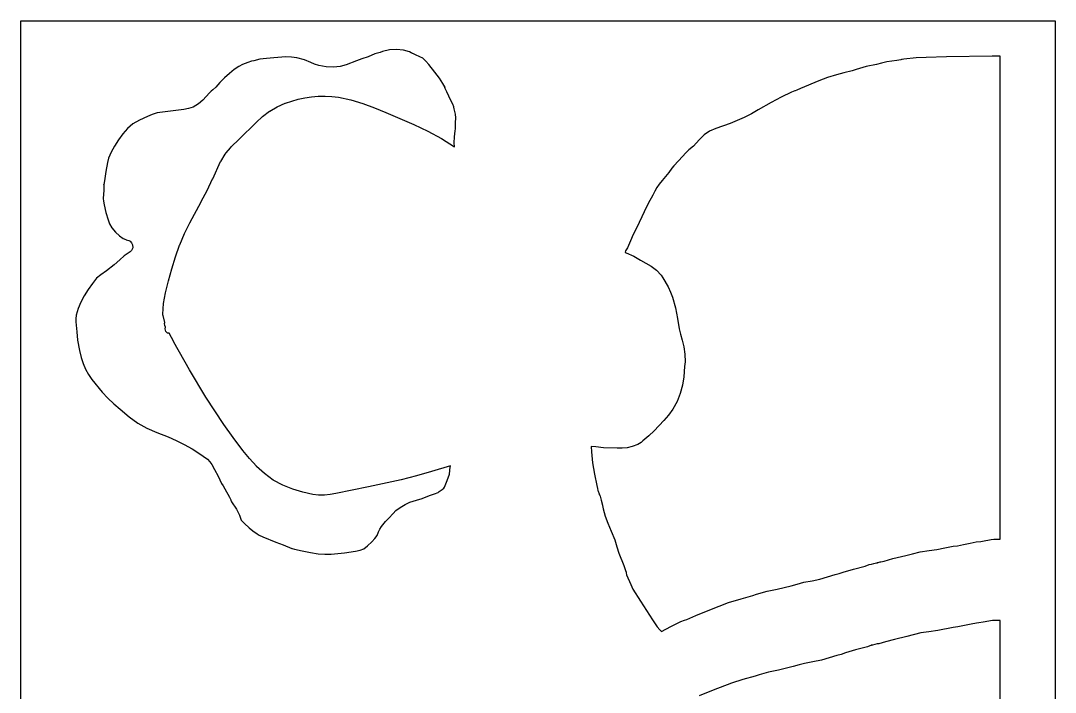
# Model space of a CAD drawing. Extents: x 2 to 598, y 977 to 2998.
# Drawn here: x 2 to 379.6, y 2139.8 to 2385.1 of the extents above; entities that cross this region are included whole.
import ezdxf

# ---------------------------------------------------------------- set-up
doc = ezdxf.new("R2010")
doc.units = 0

msp = doc.modelspace()

# ---------------------------------------------------------------- linework, layer by layer
at = {"layer": 'Calque 1'}
for p, q in [((91.703309, 2371.329988), (89.2854, 2371.00159)), ((94.34246, 2371.5597), (91.703309, 2371.329988)), ((98.724524, 2371.845415), (94.34246, 2371.5597)), ((100.796648, 2371.806728), (98.724524, 2371.845415)), ((102.78123, 2371.5647), (100.796648, 2371.806728)), ((105.57692, 2370.82728), (102.78123, 2371.5647)), ((128.8153, 2371.83601), (126.47539, 2371.15853)), ((131.2136, 2372.95428), (128.8153, 2371.83601)), ((133.1525, 2373.50205), (131.2136, 2372.95428)), ((134.05839, 2373.86637), (133.1525, 2373.50205)), ((136.593457, 2374.42891), (134.05839, 2373.86637)), ((139.179, 2374.61), (136.593457, 2374.42891)), ((139.1792, 2374.61292), (139.179, 2374.61)), ((141.677257, 2374.369376), (139.1792, 2374.61292)), ((143.88124, 2373.70755), (141.677257, 2374.369376)), ((144.54374, 2373.38715), (143.88124, 2373.70755)), ((144.7799, 2373.213), (144.54374, 2373.38715)), ((144.96593, 2373.11017), (144.7799, 2373.213)), ((145.07549, 2373.05847), (144.96593, 2373.11017)), ((146.11883, 2372.61509), (145.07549, 2373.05847)), ((147.721695, 2371.938354), (146.11883, 2372.61509)), ((148.71661, 2371.37588), (147.721695, 2371.938354)), ((149.830827, 2370.306251), (148.71661, 2371.37588)), ((328.80577, 2371.50554), (324.34816, 2371.03012)), ((332.40348, 2371.65902), (328.80577, 2371.50554)), ((339.9069, 2371.8466), (332.40348, 2371.65902)), ((356.572, 2372.09), (339.9069, 2371.8466)), ((357.0659, 2372.1), (356.572, 2372.09749)), ((356.572, 2372.09749), (356.572, 2372.09)), ((357.101, 2372.1), (357.0659, 2372.1)), ((359.5, 2372.1), (357.101, 2372.1)), ((359.5, 2195.8), (359.5, 2372.1)), ((81.557702, 2368.38883), (79.92479, 2367.220391)), ((82.98818, 2369.049509), (81.557702, 2368.38883)), ((84.898582, 2369.75464), (82.98818, 2369.049509)), ((86.210652, 2370.27657), (84.898582, 2369.75464)), ((87.05091, 2370.4533), (86.210652, 2370.27657)), ((89.2854, 2371.00159), (87.05091, 2370.4533)), ((107.889264, 2369.793074), (105.57692, 2370.82728)), ((109.249189, 2369.213297), (107.889264, 2369.793074)), ((110.7797, 2368.7039), (109.249189, 2369.213297)), ((113.488656, 2368.201009), (110.7797, 2368.7039)), ((116.13648, 2368.05277), (113.488656, 2368.201009)), ((118.584488, 2368.300763), (116.13648, 2368.05277)), ((120.78145, 2368.911704), (118.584488, 2368.300763)), ((124.54217, 2370.42421), (120.78145, 2368.911704)), ((126.47539, 2371.15853), (124.54217, 2370.42421)), ((150.90747, 2369.067529), (149.830827, 2370.306251)), ((153.09308, 2366.2594), (150.90747, 2369.067529)), ((310.536092, 2368.29015), (306.92338, 2367.30991)), ((314.31673, 2369.12789), (310.536092, 2368.29015)), ((316.17605, 2369.57644), (314.31673, 2369.12789)), ((318.04984, 2370.01982), (316.17605, 2369.57644)), ((321.78088, 2370.54072), (318.04984, 2370.01982)), ((323.19836, 2370.7743), (321.78088, 2370.54072)), ((323.4862, 2370.8477), (323.19836, 2370.7743)), ((323.68877, 2370.9247), (323.4862, 2370.8477)), ((324.34816, 2371.03012), (323.68877, 2370.9247)), ((76.402855, 2364.201224), (74.711082, 2362.51632)), ((78.231802, 2365.81793), (76.402855, 2364.201224)), ((79.92479, 2367.220391), (78.231802, 2365.81793)), ((154.806547, 2364.109924), (153.09308, 2366.2594)), ((156.11254, 2362.20125), (154.806547, 2364.109924)), ((296.406745, 2364.27339), (293.24257, 2363.10655)), ((299.71762, 2365.36016), (296.406745, 2364.27339)), ((302.350206, 2366.010328), (299.71762, 2365.36016)), ((305.40616, 2366.75852), (302.350206, 2366.010328)), ((306.92338, 2367.30991), (305.40616, 2366.75852)), ((73.161822, 2360.7986), (72.156712, 2359.83121)), ((74.711082, 2362.51632), (73.161822, 2360.7986)), ((156.41898, 2361.48967), (156.11254, 2362.20125)), ((156.743835, 2360.911413), (156.41898, 2361.48967)), ((156.7926, 2360.88247), (156.743835, 2360.911413)), ((156.85, 2360.76), (156.7926, 2360.88247)), ((156.84971, 2360.71995), (156.85, 2360.76)), ((156.95306, 2360.28483), (156.84971, 2360.71995)), ((157.46466, 2359.15828), (156.95306, 2360.28483)), ((286.58923, 2360.26641), (285.24254, 2359.71089)), ((293.24257, 2363.10655), (286.58923, 2360.26641)), ((70.923712, 2358.74601), (68.514968, 2356.042851)), ((71.573285, 2359.40333), (70.923712, 2358.74601)), ((72.156712, 2359.83121), (71.573285, 2359.40333)), ((98.58517, 2354.94458), (103.2805, 2356.40134)), ((103.2805, 2356.40134), (105.674626, 2356.911334)), ((105.674626, 2356.911334), (108.09726, 2357.27363)), ((108.09726, 2357.27363), (108.14536, 2357.27963)), ((108.14536, 2357.27963), (110.582441, 2357.487151)), ((110.582441, 2357.487151), (113.03033, 2357.53904)), ((113.03033, 2357.53904), (113.06033, 2357.53904)), ((113.06033, 2357.53904), (115.519407, 2357.428431)), ((115.519407, 2357.428431), (117.97166, 2357.1525)), ((117.97166, 2357.1525), (117.98166, 2357.1525)), ((117.98166, 2357.1525), (118.00186, 2357.1495)), ((118.00186, 2357.1495), (118.01476, 2357.1455)), ((118.01476, 2357.1455), (122.544432, 2356.193973)), ((122.544432, 2356.193973), (126.913919, 2354.871405)), ((159.03769, 2355.94556), (157.46466, 2359.15828)), ((279.563611, 2357.171622), (275.85345, 2355.25173)), ((283.36048, 2358.94453), (279.563611, 2357.171622)), ((284.55751, 2359.477114), (283.36048, 2358.94453)), ((284.63224, 2359.51814), (284.55751, 2359.477114)), ((285.24254, 2359.71089), (284.63224, 2359.51814)), ((61.532042, 2352.70348), (55.698292, 2351.9795)), ((63.213099, 2352.978739), (61.532042, 2352.70348)), ((64.919432, 2353.53857), (63.213099, 2352.978739)), ((66.948172, 2354.685895), (64.919432, 2353.53857)), ((68.514968, 2356.042851), (66.948172, 2354.685895)), ((92.90283, 2352.01738), (95.64519, 2353.617127)), ((95.64519, 2353.617127), (98.53815, 2354.92418)), ((98.53815, 2354.92418), (98.5614, 2354.93558)), ((98.5614, 2354.93558), (98.58517, 2354.94458)), ((126.913919, 2354.871405), (131.143776, 2353.300309)), ((131.143776, 2353.300309), (135.25456, 2351.6032)), ((159.67207, 2354.638804), (159.03769, 2355.94556)), ((160.07845, 2353.57309), (159.67207, 2354.638804)), ((160.07493, 2353.477949), (160.07845, 2353.57309)), ((160.19576, 2352.86203), (160.07493, 2353.477949)), ((160.631945, 2351.002615), (160.19576, 2352.86203)), ((271.152162, 2352.477631), (268.686328, 2351.041135)), ((275.85345, 2355.25173), (271.152162, 2352.477631)), ((45.348152, 2348.798198), (42.943002, 2347.39528)), ((48.235702, 2350.11398), (45.348152, 2348.798198)), ((50.04089, 2350.882474), (48.235702, 2350.11398)), ((51.862352, 2351.3971), (50.04089, 2350.882474)), ((55.698292, 2351.9795), (51.862352, 2351.3971)), ((87.95481, 2347.96177), (90.301234, 2350.107005)), ((90.301234, 2350.107005), (92.85684, 2351.98788)), ((92.85684, 2351.98788), (92.90283, 2352.01738)), ((135.25456, 2351.6032), (135.28346, 2351.5903)), ((135.28346, 2351.5903), (145.477469, 2347.16866)), ((160.82828, 2349.57334), (160.631945, 2351.002615)), ((160.71304, 2347.78999), (160.82828, 2349.57334)), ((266.0866, 2349.6898), (260.93756, 2347.4982)), ((268.686328, 2351.041135), (266.0866, 2349.6898)), ((40.995675, 2345.712331), (39.239635, 2343.764545)), ((42.943002, 2347.39528), (40.995675, 2345.712331)), ((81.67716, 2341.79108), (87.92587, 2347.93747)), ((87.92587, 2347.93747), (87.95481, 2347.96177)), ((145.477469, 2347.16866), (150.582235, 2344.768764)), ((160.270649, 2342.670591), (160.50578, 2344.8558)), ((160.50578, 2344.8558), (160.65874, 2345.58599)), ((160.65874, 2345.58599), (160.71304, 2347.78999)), ((255.700108, 2345.682876), (253.428511, 2344.704388)), ((260.93756, 2347.4982), (255.700108, 2345.682876)), ((37.648687, 2341.604989), (36.196642, 2339.28673)), ((39.239635, 2343.764545), (37.648687, 2341.604989)), ((78.9874, 2339.121), (81.64047, 2341.75598)), ((81.64047, 2341.75598), (81.67716, 2341.79108)), ((150.582235, 2344.768764), (155.60676, 2342.07667)), ((155.60676, 2342.07667), (155.62696, 2342.06527)), ((155.62696, 2342.06527), (160.32383, 2339.01688)), ((160.22673, 2340.41834), (160.270649, 2342.670591)), ((249.665928, 2341.61749), (247.49445, 2339.2863)), ((251.41463, 2343.42248), (249.665928, 2341.61749)), ((253.428511, 2344.704388), (251.41463, 2343.42248)), ((36.196642, 2339.28673), (34.97952, 2337.060349)), ((77.046899, 2336.8844), (78.607009, 2338.70548)), ((78.607009, 2338.70548), (78.833869, 2338.97058)), ((78.833869, 2338.97058), (78.798209, 2339.01038)), ((78.798209, 2339.01038), (78.7983, 2339.01)), ((78.7983, 2339.01), (78.8081, 2339.016)), ((78.8081, 2339.016), (78.81843, 2339.022)), ((78.81843, 2339.022), (78.82876, 2339.028)), ((78.82876, 2339.028), (78.89542, 2339.089)), ((78.89542, 2339.089), (78.9874, 2339.121)), ((160.32383, 2339.01688), (160.22673, 2340.41834)), ((245.85786, 2337.89827), (244.60006, 2336.75777)), ((247.49445, 2339.2863), (245.85786, 2337.89827)), ((34.067572, 2334.86426), (33.697569, 2333.35221)), ((34.97952, 2337.060349), (34.067572, 2334.86426)), ((72.075107, 2327.32478), (74.914727, 2333.60915)), ((74.914727, 2333.60915), (74.980357, 2333.71457)), ((74.980357, 2333.71457), (76.630387, 2336.3604)), ((76.630387, 2336.3604), (77.046899, 2336.8844)), ((243.64973, 2335.64569), (240.37448, 2332.03506)), ((244.60006, 2336.75777), (243.64973, 2335.64569)), ((33.038542, 2330.072238), (32.573089, 2326.63427)), ((33.697569, 2333.35221), (33.038542, 2330.072238)), ((239.68873, 2331.18395), (238.59681, 2329.63159)), ((240.37448, 2332.03506), (239.68873, 2331.18395)), ((32.573089, 2326.63427), (32.38447, 2325.30722)), ((70.088208, 2323.084014), (72.059607, 2327.29068)), ((72.059607, 2327.29068), (72.075107, 2327.32478)), ((236.137165, 2326.698621), (235.032875, 2325.396954)), ((238.59681, 2329.63159), (236.137165, 2326.698621)), ((32.31016, 2323.25645), (32.126708, 2320.21426)), ((32.367, 2325.2), (32.31016, 2323.25645)), ((32.36742, 2325.32842), (32.367, 2325.26)), ((32.367, 2325.26), (32.367, 2325.23)), ((32.367, 2325.23), (32.367, 2325.2)), ((32.38447, 2325.30722), (32.36742, 2325.32842)), ((67.903277, 2319.04261), (70.088208, 2323.084014)), ((233.406039, 2322.889953), (232.6442, 2321.36233)), ((234.10922, 2324.11978), (233.406039, 2322.889953)), ((235.032875, 2325.396954), (234.10922, 2324.11978)), ((32.126708, 2320.21426), (32.200956, 2319.120251)), ((32.200956, 2319.120251), (32.480692, 2317.79219)), ((63.726787, 2311.23535), (67.853147, 2318.95271)), ((67.853147, 2318.95271), (67.903277, 2319.04261)), ((232.6442, 2321.36233), (230.993787, 2318.277126)), ((32.480692, 2317.79219), (33.08458, 2314.98977)), ((33.08458, 2314.98977), (33.903342, 2312.31707)), ((229.49555, 2315.25211), (226.8368, 2309.52842)), ((230.993787, 2318.277126), (229.49555, 2315.25211)), ((33.903342, 2312.31707), (34.408221, 2310.87633)), ((34.408221, 2310.87633), (35.285799, 2309.479392)), ((61.797011, 2307.323997), (63.726787, 2311.23535)), ((35.285799, 2309.479392), (36.617746, 2307.901182)), ((36.617746, 2307.901182), (38.09718, 2306.470577)), ((60.055177, 2303.26323), (61.797011, 2307.323997)), ((226.8368, 2309.52842), (225.53559, 2306.99266)), ((38.09718, 2306.470577), (39.417221, 2305.51645)), ((39.417221, 2305.51645), (40.322076, 2305.17177)), ((40.322076, 2305.17177), (40.552552, 2305.11907)), ((40.552552, 2305.11907), (41.407049, 2304.874215)), ((41.407049, 2304.874215), (41.958327, 2304.5232)), ((41.958327, 2304.5232), (42.498172, 2303.91914)), ((42.498172, 2303.91914), (42.823929, 2303.193034)), ((60.028817, 2303.20533), (60.055177, 2303.26323)), ((224.56787, 2304.670264), (223.4215, 2302.20071)), ((225.53559, 2306.99266), (224.56787, 2304.670264)), ((41.171119, 2300.17413), (39.732959, 2299.19279)), ((41.264139, 2300.23513), (41.171119, 2300.17413)), ((41.951435, 2300.62373), (41.264139, 2300.23513)), ((42.480623, 2301.18213), (41.951435, 2300.62373)), ((42.880061, 2302.14199), (42.480623, 2301.18213)), ((42.823929, 2303.193034), (42.880061, 2302.14199)), ((58.506339, 2298.867299), (60.015897, 2303.16913)), ((60.015897, 2303.16913), (60.028817, 2303.20533)), ((222.75591, 2301.03747), (222.54249, 2300.53001)), ((222.54249, 2300.53001), (222.98432, 2300.36671)), ((223.4215, 2302.20071), (222.75591, 2301.03747)), ((222.98432, 2300.36671), (223.00142, 2300.35671)), ((223.00142, 2300.35671), (225.719889, 2299.050592)), ((36.159539, 2295.97542), (33.333869, 2293.6908)), ((38.172849, 2297.69883), (36.159539, 2295.97542)), ((39.732959, 2299.19279), (38.172849, 2297.69883)), ((57.139129, 2294.517889), (58.506339, 2298.867299)), ((225.719889, 2299.050592), (228.16079, 2297.66385)), ((228.16079, 2297.66385), (228.17779, 2297.65485)), ((228.17779, 2297.65485), (232.02975, 2295.42243)), ((31.257754, 2292.262142), (29.667939, 2291.00828)), ((33.333869, 2293.6908), (31.257754, 2292.262142)), ((55.915939, 2290.125749), (57.139129, 2294.517889)), ((232.02975, 2295.42243), (233.981315, 2293.965619)), ((233.981315, 2293.965619), (235.77733, 2292.10842)), ((235.77733, 2292.10842), (235.777, 2292.11)), ((235.777, 2292.11), (236.37025, 2291.18499)), ((28.148383, 2289.173279), (26.677419, 2286.98217)), ((29.667939, 2291.00828), (28.148383, 2289.173279)), ((54.838437, 2285.69573), (55.915939, 2290.125749)), ((236.37025, 2291.18499), (238.28951, 2287.887)), ((25.18716, 2284.603052), (23.930454, 2282.333116)), ((26.677419, 2286.98217), (25.18716, 2284.603052)), ((54.163224, 2281.868905), (54.828637, 2285.66163)), ((54.828637, 2285.66163), (54.838437, 2285.69573)), ((238.28951, 2287.887), (239.154376, 2285.992694)), ((239.154376, 2285.992694), (239.871998, 2284.079249)), ((23.930454, 2282.333116), (22.945361, 2280.032425)), ((53.903112, 2277.88742), (54.163224, 2281.868905)), ((239.871998, 2284.079249), (240.95446, 2280.22493)), ((22.269939, 2277.56104), (22.110259, 2276.1973)), ((22.945361, 2280.032425), (22.269939, 2277.56104)), ((53.925852, 2277.57272), (53.903112, 2277.88742)), ((53.943942, 2277.44146), (53.925852, 2277.57272)), ((53.943942, 2277.43746), (53.943942, 2277.44146)), ((53.943942, 2277.41056), (53.943942, 2277.43746)), ((54.555791, 2274.84844), (53.943942, 2277.41056)), ((240.95446, 2280.22493), (241.715235, 2276.383584)), ((22.094239, 2276.1953), (22.089039, 2275.11113)), ((22.089039, 2275.11113), (22.441989, 2271.49791)), ((22.110259, 2276.1973), (22.094239, 2276.1953)), ((54.516001, 2274.47689), (54.555791, 2274.84844)), ((54.62012, 2273.785849), (54.516001, 2274.47689)), ((54.852415, 2273.15966), (54.62012, 2273.785849)), ((54.674131, 2272.52404), (54.852415, 2273.15966)), ((241.715235, 2276.383584), (242.33216, 2272.61609)), ((22.441989, 2271.49791), (22.740679, 2268.37924)), ((54.964702, 2271.633836), (54.674131, 2272.52404)), ((55.573818, 2270.92259), (54.964702, 2271.633836)), ((56.192385, 2270.96289), (55.573818, 2270.92259)), ((57.865155, 2267.82923), (56.192385, 2270.96289)), ((242.33216, 2272.61609), (242.808754, 2270.585385)), ((242.808754, 2270.585385), (243.45508, 2268.38845)), ((22.740679, 2268.37924), (23.448129, 2264.65544)), ((57.865155, 2267.82523), (57.865155, 2267.82923)), ((57.925095, 2267.72188), (57.865155, 2267.82523)), ((63.637746, 2257.613823), (57.925095, 2267.72188)), ((243.45508, 2268.38845), (244.055755, 2265.976971)), ((244.055755, 2265.976971), (244.39663, 2263.29832)), ((23.448129, 2264.65544), (24.011919, 2262.0866)), ((24.011919, 2262.0866), (24.78645, 2259.885098)), ((244.39663, 2263.29832), (244.44573, 2260.52898)), ((24.78645, 2259.885098), (25.677002, 2257.840335)), ((244.25556, 2258.79523), (244.04059, 2255.06574)), ((244.44573, 2260.52898), (244.25556, 2258.79523)), ((25.677002, 2257.840335), (26.732238, 2255.902807)), ((26.732238, 2255.902807), (28.000819, 2254.02301)), ((69.624095, 2247.62698), (63.637746, 2257.613823)), ((244.04059, 2255.06574), (243.55403, 2251.996569)), ((28.000819, 2254.02301), (31.778699, 2249.418605)), ((243.55403, 2251.996569), (242.72697, 2248.96534)), ((31.778699, 2249.418605), (33.828116, 2247.257395)), ((33.828116, 2247.257395), (35.970879, 2245.21476)), ((76.124985, 2237.671), (69.624095, 2247.62698)), ((242.72697, 2248.96534), (241.5498, 2246.034714)), ((35.970879, 2245.21476), (38.351099, 2243.20145)), ((38.351099, 2243.20145), (41.569843, 2240.46541)), ((240.01293, 2243.26698), (238.45793, 2241.080329)), ((241.5498, 2246.034714), (240.01293, 2243.26698)), ((41.569843, 2240.46541), (44.788429, 2238.06636)), ((238.45793, 2241.080329), (236.76403, 2239.04967)), ((44.788429, 2238.06636), (48.026469, 2236.28663)), ((48.026469, 2236.28663), (51.702804, 2234.734949)), ((79.508345, 2232.886596), (76.124985, 2237.671)), ((233.18905, 2235.36462), (231.190556, 2233.469903)), ((236.76403, 2239.04967), (233.18905, 2235.36462)), ((51.702804, 2234.734949), (55.788789, 2233.17984)), ((55.788789, 2233.17984), (58.785762, 2231.841849)), ((58.785762, 2231.841849), (61.714766, 2230.355186)), ((83.033605, 2228.19199), (79.508345, 2232.886596)), ((229.01618, 2231.6217), (228.382978, 2231.087298)), ((231.190556, 2233.469903), (229.01618, 2231.6217)), ((61.714766, 2230.355186), (64.566382, 2228.71725)), ((64.566382, 2228.71725), (67.331189, 2226.92544)), ((83.054795, 2228.16309), (83.033605, 2228.19199)), ((83.065645, 2228.14909), (83.054795, 2228.16309)), ((83.085795, 2228.12579), (83.065645, 2228.14909)), ((85.472502, 2225.21352), (83.085795, 2228.12579)), ((211.87304, 2229.48178), (210.22043, 2229.57998)), ((210.22043, 2229.57998), (210.29223, 2227.66382)), ((214.67959, 2229.13709), (211.87304, 2229.48178)), ((219.6922, 2229.02857), (214.67959, 2229.13709)), ((221.494945, 2229.040741), (219.6922, 2229.02857)), ((223.31524, 2229.16965), (221.494945, 2229.040741)), ((225.198986, 2229.553788), (223.31524, 2229.16965)), ((227.192, 2230.33289), (225.198986, 2229.553788)), ((228.382978, 2231.087298), (227.192, 2230.33289)), ((67.331189, 2226.92544), (68.615554, 2226.094122)), ((68.615554, 2226.094122), (70.132569, 2224.96432)), ((70.132569, 2224.96432), (71.077494, 2223.995557)), ((71.077494, 2223.995557), (71.786453, 2223.009899)), ((88.062235, 2222.39074), (85.472502, 2225.21352)), ((210.29223, 2227.66382), (210.73232, 2223.665801)), ((71.786453, 2223.009899), (72.765479, 2221.25602)), ((72.765479, 2221.25602), (74.121469, 2218.72336)), ((88.104095, 2222.34784), (88.062235, 2222.39074)), ((90.974549, 2219.702935), (88.104095, 2222.34784)), ((151.883125, 2220.46796), (146.412356, 2218.8827)), ((158.862025, 2222.58825), (151.883125, 2220.46796)), ((158.509075, 2219.51092), (158.754015, 2222.15572)), ((158.754015, 2222.15572), (158.862025, 2222.58825)), ((210.73232, 2223.665801), (211.39966, 2219.52478)), ((74.121469, 2218.72336), (75.288319, 2216.10285)), ((94.168845, 2217.34711), (90.974549, 2219.702935)), ((94.181765, 2217.33681), (94.168845, 2217.34711)), ((94.192095, 2217.33181), (94.181765, 2217.33681)), ((97.654935, 2215.43839), (94.192095, 2217.33181)), ((140.838325, 2217.42917), (128.885166, 2214.928923)), ((140.877125, 2217.43817), (140.838325, 2217.42917)), ((146.412356, 2218.8827), (140.877125, 2217.43817)), ((156.662675, 2214.72516), (157.688965, 2217.16429)), ((157.688965, 2217.16429), (158.509075, 2219.51092)), ((211.39966, 2219.52478), (212.20633, 2215.36793)), ((75.288319, 2216.10285), (75.831955, 2215.21349)), ((75.831955, 2215.21349), (76.538372, 2214.10658)), ((76.538372, 2214.10658), (78.217342, 2211.15793)), ((101.256265, 2213.99816), (97.654935, 2215.43839)), ((104.929016, 2212.915639), (101.256265, 2213.99816)), ((108.602075, 2212.09699), (104.929016, 2212.915639)), ((128.885166, 2214.928923), (117.014425, 2212.48632)), ((153.020552, 2212.260092), (154.369275, 2212.81985)), ((154.369275, 2212.81985), (154.729962, 2213.156802)), ((154.729962, 2213.156802), (155.793475, 2213.95208)), ((155.793475, 2213.95208), (156.479735, 2214.37996)), ((156.479735, 2214.37996), (156.662675, 2214.72516)), ((212.20633, 2215.36793), (212.46471, 2214.21865)), ((212.46471, 2214.21865), (212.63247, 2213.54544)), ((212.63247, 2213.54544), (212.69208, 2213.30036)), ((212.69208, 2213.30036), (213.06209, 2212.26838)), ((78.217342, 2211.15793), (78.70155, 2210.11613)), ((78.70155, 2210.11613), (78.72325, 2210.06603)), ((78.72325, 2210.06603), (78.982666, 2209.45832)), ((78.982666, 2209.45832), (80.709696, 2206.69053)), ((108.631475, 2212.09099), (108.602075, 2212.09699)), ((110.740774, 2211.830518), (108.631475, 2212.09099)), ((112.856104, 2211.81521), (110.740774, 2211.830518)), ((114.954857, 2212.036624), (112.856104, 2211.81521)), ((117.014425, 2212.48632), (114.954857, 2212.036624)), ((142.333745, 2208.467064), (143.989545, 2209.27278)), ((143.989545, 2209.27278), (146.399699, 2210.02556)), ((146.399699, 2210.02556), (148.522085, 2210.605)), ((148.522085, 2210.605), (151.206155, 2211.65403)), ((151.206155, 2211.65403), (153.020552, 2212.260092)), ((213.06209, 2212.26838), (213.17939, 2212.06994)), ((213.17939, 2212.06994), (213.09929, 2212.16194)), ((213.09929, 2212.16194), (213.15459, 2212.00898)), ((213.15459, 2212.00898), (213.19339, 2212.04668)), ((213.19339, 2212.04668), (213.36288, 2211.66427)), ((213.36288, 2211.66427), (213.42598, 2211.46532)), ((213.42598, 2211.46532), (213.82285, 2210.02406)), ((213.82285, 2210.02406), (214.29466, 2208.19213)), ((80.709696, 2206.69053), (81.795416, 2204.52374)), ((136.395695, 2203.39769), (137.936596, 2205.196259)), ((137.936596, 2205.196259), (138.922213, 2206.188108)), ((138.922213, 2206.188108), (140.143265, 2207.1432)), ((140.143265, 2207.1432), (141.093595, 2207.692)), ((141.093595, 2207.692), (142.333745, 2208.467064)), ((214.29466, 2208.19213), (214.31896, 2208.09084)), ((214.31896, 2208.09084), (214.57217, 2206.8811)), ((214.57217, 2206.8811), (215.33524, 2204.21866)), ((81.795416, 2204.52374), (82.43207, 2202.71558)), ((82.43207, 2202.71558), (83.632462, 2201.504915)), ((83.632462, 2201.504915), (85.39933, 2199.91472)), ((133.681645, 2200.45006), (135.18222, 2202.221186)), ((135.18222, 2202.221186), (136.395695, 2203.39769)), ((215.33524, 2204.21866), (216.24546, 2201.61889)), ((216.24546, 2201.61889), (217.490444, 2198.718293)), ((85.39933, 2199.91472), (86.769225, 2198.756562)), ((86.769225, 2198.756562), (88.26737, 2197.68488)), ((88.26737, 2197.68488), (88.980505, 2197.16811)), ((132.081225, 2197.08076), (132.627935, 2198.424497)), ((132.627935, 2198.424497), (133.051639, 2199.373676)), ((133.051639, 2199.373676), (133.681645, 2200.45006)), ((217.490444, 2198.718293), (218.80706, 2195.53037)), ((88.980505, 2197.16811), (90.359745, 2196.6529)), ((90.359745, 2196.6529), (95.164105, 2194.66646)), ((95.164105, 2194.66646), (97.733455, 2193.66549)), ((128.614315, 2193.281012), (130.149045, 2194.78116)), ((130.149045, 2194.78116), (131.278372, 2195.98442)), ((131.278372, 2195.98442), (132.081225, 2197.08076)), ((218.80706, 2195.53037), (219.602518, 2192.969265)), ((343.8661, 2193.33185), (346.11299, 2193.8052)), ((346.11299, 2193.8052), (348.49631, 2194.25375)), ((348.49631, 2194.25375), (350.65328, 2194.76587)), ((350.65328, 2194.76587), (352.35654, 2194.95242)), ((352.35654, 2194.95242), (352.99474, 2195.04542)), ((352.99474, 2195.04542), (356.20436, 2195.58647)), ((356.20436, 2195.58647), (357.09888, 2195.79937)), ((357.09888, 2195.79937), (359.5, 2195.8)), ((97.733455, 2193.66549), (100.891915, 2192.35704)), ((100.891915, 2192.35704), (101.049535, 2192.30534)), ((101.049535, 2192.30534), (101.882035, 2192.1715)), ((101.882035, 2192.1715), (104.765585, 2191.56585)), ((104.765585, 2191.56585), (107.806162, 2190.928354)), ((107.806162, 2190.928354), (110.567815, 2190.46566)), ((110.567815, 2190.46566), (112.945958, 2190.320434)), ((112.945958, 2190.320434), (115.352294, 2190.338424)), ((115.352294, 2190.338424), (120.200305, 2190.7876)), ((120.200305, 2190.7876), (124.134904, 2191.377641)), ((124.134904, 2191.377641), (125.886205, 2191.770745)), ((125.886205, 2191.770745), (127.278935, 2192.29139)), ((127.278935, 2192.29139), (128.614315, 2193.281012)), ((219.602518, 2192.969265), (220.26485, 2190.68467)), ((220.26485, 2190.68467), (222.11693, 2186.19709)), ((324.9794, 2189.77857), (327.431848, 2190.442243)), ((327.431848, 2190.442243), (330.23282, 2191.15162)), ((330.23282, 2191.15162), (333.522998, 2191.616756)), ((333.522998, 2191.616756), (336.38335, 2191.99859)), ((336.38335, 2191.99859), (339.232159, 2192.610048)), ((339.232159, 2192.610048), (342.26516, 2193.17682)), ((342.26516, 2193.17682), (343.8661, 2193.33185)), ((222.11693, 2186.19709), (222.76082, 2184.36309)), ((310.18856, 2185.96765), (311.70681, 2186.51903)), ((311.70681, 2186.51903), (312.44372, 2186.69577)), ((312.44372, 2186.69577), (313.39095, 2186.89576)), ((313.39095, 2186.89576), (314.2772, 2187.07817)), ((314.2772, 2187.07817), (314.56865, 2187.13757)), ((314.56865, 2187.13757), (314.696509, 2187.166583)), ((314.59915, 2187.14257), (315.65593, 2187.46813)), ((314.696509, 2187.166583), (314.59915, 2187.14257)), ((315.65593, 2187.46813), (315.86109, 2187.52083)), ((315.86109, 2187.52083), (317.12251, 2187.78593)), ((317.12251, 2187.78593), (320.26031, 2188.67683)), ((320.26031, 2188.67683), (324.9794, 2189.77857)), ((222.76082, 2184.36309), (222.91947, 2183.68148)), ((222.91947, 2183.68148), (222.91947, 2183.48304)), ((222.91947, 2183.48304), (223.13806, 2182.78283)), ((223.13806, 2182.78283), (224.61859, 2179.2156)), ((293.63918, 2181.16639), (299.19285, 2182.85673)), ((299.19285, 2182.85673), (300.72505, 2183.21226)), ((300.72505, 2183.21226), (302.15856, 2183.70525)), ((302.15856, 2183.70525), (305.93869, 2184.80854)), ((305.93869, 2184.80854), (310.18856, 2185.96765)), ((224.61859, 2179.2156), (225.40252, 2177.52785)), ((278.1316, 2177.51648), (283.2362, 2178.74587)), ((283.2362, 2178.74587), (285.339943, 2179.388238)), ((285.339943, 2179.388238), (287.77856, 2180.02072)), ((287.77856, 2180.02072), (290.834341, 2180.57128)), ((290.834341, 2180.57128), (293.63918, 2181.16639)), ((225.40252, 2177.52785), (228.14395, 2173.08885)), ((264.914475, 2174.004538), (269.20605, 2175.19414)), ((269.20605, 2175.19414), (270.54188, 2175.69851)), ((270.54188, 2175.69851), (274.426177, 2176.743901)), ((274.426177, 2176.743901), (278.1316, 2177.51648)), ((228.14395, 2173.08885), (232.53283, 2166.29236)), ((253.54085, 2169.90713), (260.32545, 2172.61911)), ((260.32545, 2172.61911), (264.914475, 2174.004538)), ((245.07935, 2166.46651), (248.42902, 2167.93826)), ((248.42902, 2167.93826), (253.54085, 2169.90713)), ((232.53283, 2166.29236), (234.33479, 2163.74885)), ((234.33479, 2163.74885), (235.23448, 2162.61817)), ((235.81945, 2162.0089), (239.289089, 2163.938891)), ((239.289089, 2163.938891), (242.88982, 2165.70842)), ((242.88982, 2165.70842), (244.224548, 2166.204428)), ((244.224548, 2166.204428), (245.07935, 2166.46651)), ((342.36305, 2163.5457), (336.7205, 2162.40934)), ((343.9552, 2163.69918), (342.36305, 2163.5457)), ((346.38296, 2164.20302), (343.9552, 2163.69918)), ((348.90529, 2164.67948), (346.38296, 2164.20302)), ((350.82145, 2165.14509), (348.90529, 2164.67948)), ((351.69892, 2165.26808), (350.82145, 2165.14509)), ((353.20063, 2165.43137), (351.69892, 2165.26808)), ((356.65572, 2166.02152), (353.20063, 2165.43137)), ((357.1022, 2166.12849), (356.65572, 2166.02152)), ((359.499, 2166.13), (357.1022, 2166.12849)), ((359.499, 1986.87), (359.499, 2166.13)), ((235.23448, 2162.61817), (235.33886, 2162.51171)), ((235.33886, 2162.51171), (235.57813, 2162.28537)), ((235.57813, 2162.28537), (235.81945, 2162.0089)), ((325.40026, 2160.20689), (320.86256, 2159.14959)), ((330.56067, 2161.56029), (325.40026, 2160.20689)), ((333.422523, 2161.93941), (330.56067, 2161.56029)), ((336.7205, 2162.40934), (333.422523, 2161.93941)), ((311.03835, 2156.51152), (306.63242, 2155.3054)), ((312.48219, 2157.03966), (311.03835, 2156.51152)), ((312.417523, 2157.018464), (312.48219, 2157.03966)), ((312.493438, 2157.03623), (312.417523, 2157.018464)), ((312.84961, 2157.12076), (312.493438, 2157.03623)), ((313.7524, 2157.31093), (312.84961, 2157.12076)), ((314.62624, 2157.49076), (313.7524, 2157.31093)), ((314.92132, 2157.55126), (314.62624, 2157.49076)), ((314.939528, 2157.551023), (314.92132, 2157.55126)), ((315.13991, 2157.59826), (314.939528, 2157.551023)), ((316.33777, 2157.96103), (315.13991, 2157.59826)), ((317.66068, 2158.2406), (316.33777, 2157.96103)), ((320.86256, 2159.14959), (317.66068, 2158.2406)), ((299.86435, 2153.34789), (294.26418, 2151.64464)), ((301.43273, 2153.71273), (299.86435, 2153.34789)), ((303.00835, 2154.24913), (301.43273, 2153.71273)), ((306.63242, 2155.3054), (303.00835, 2154.24913)), ((283.88703, 2149.23083), (278.53077, 2147.94047)), ((286.133195, 2149.903116), (283.88703, 2149.23083)), ((288.09091, 2150.42559), (286.133195, 2149.903116)), ((291.069733, 2150.956095), (288.09091, 2150.42559)), ((294.26418, 2151.64464), (291.069733, 2150.956095)), ((270.05584, 2145.73699), (265.531353, 2144.467231)), ((271.45007, 2146.26202), (270.05584, 2145.73699)), ((274.850658, 2147.167444), (271.45007, 2146.26202)), ((278.53077, 2147.94047), (274.850658, 2147.167444)), ((261.34939, 2143.2219), (254.75806, 2140.58588)), ((265.531353, 2144.467231), (261.34939, 2143.2219)), ((254.75806, 2140.58588), (249.59559, 2138.59531))]:
    msp.add_line(p, q, dxfattribs=at)
at = {"layer": 'Layer 1'}
for p, q in [((1.99988, 2385.08), (165.16, 2385.08)), ((1.99988, 1807.01), (1.99988, 2385.08)), ((165.16, 2385.08), (379.58, 2385.08)), ((379.58, 2385.08), (379.58, 2103.91))]:
    msp.add_line(p, q, dxfattribs=at)

doc.saveas('drawing.dxf')
